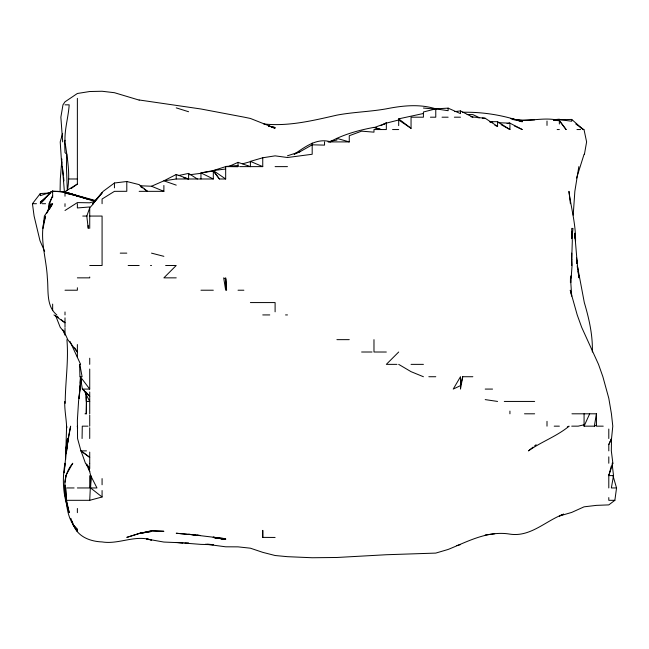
<?xml version="1.0" encoding="UTF-8"?>
<svg xmlns="http://www.w3.org/2000/svg" width="649" height="649" viewBox="0 0 649 649"><rect width="100%" height="100%" fill="white"/><g stroke="black" fill="none" stroke-linecap="round" stroke-linejoin="round"><path stroke-width="0.97" d="M65.89 448.978L66.612 426.158L66.66 428.064C66.433 419.059 64.502 410.436 64.738 401.439M80.281 383.381L80.387 376.728M570.406 282.607L570.479 277.853L571.72 296.147L570.26 290.217L577.212 314.927L581.666 327.291L598.516 364.365L602.88 376.728L608.794 398.267L611.431 413.802L612.786 426.158L611.545 438.521L608.794 444.597L608.794 450.877M82.074 438.521L82.277 426.158L87.988 426.158M83.851 389.968L89.724 401.439L86.39 401.439L86.471 396.693M571.72 259.576L572.313 240.779L571.72 231.871M60.081 191.341L60.308 178.986L61.906 159.021M84.995 413.802L86.268 413.802L86.552 401.439M66.888 500.314L89.724 500.314L90.909 475.595M570.82 277.853L570.869 275.955M61.971 161.869L61.833 166.623L60.219 141.904L62.645 133.353M80.371 383.381L80.581 376.728L79.089 398.591L80.971 379.576M86.349 396.693L86.268 413.802M67.423 190.392C70.49 174.224 67.277 157.942 65.005 141.904C64.421 129.346 68.396 117.291 69.175 104.83L65.005 104.83M573.213 215.111L574.844 191.341L578.835 166.623M64.227 472.748L66.263 450.877L70.627 426.158L68.153 438.521L66.247 453.732L68.177 438.521M65.005 482.239L65.8 475.595L72.777 463.24C60.568 477.575 64.819 496.282 69.216 512.669L66.498 500.314L65.606 487.951L66.344 500.314L65.005 491.033C66.677 504.216 66.782 519.857 77.369 529.357L77.369 530.184M89.724 500.314L102.08 496.996L90.584 487.951L91.16 477.494M65.225 485.103L65.2 489.857M65.508 480.349L65.8 475.595M48.578 209.408L48.975 203.705L52.65 195.86L49.835 202.829M570.812 282.607L572.069 265.498L571.72 259.202M64.292 472.748L64.575 468.943M64.713 467.037L65.005 463.24C62.231 478.199 62.921 493.491 67.78 507.916M571.931 238.167L573.002 228.416L571.72 228.416L571.72 238.167M66.133 448.978L67.528 438.521L65.622 450.877L65.679 459.435M49.405 206.552L49.795 203.705L47.531 212.255M80.971 379.576L78.553 401.439L77.369 420.317L77.555 438.521L80.947 450.877L89.724 457.375L81.003 450.877L85.449 463.24L89.724 468.318L89.724 463.386M563.502 514.162L559.357 516.02L571.72 512.41L584.076 506.828L596.439 505.368L608.794 504.89L614.871 500.314L616.55 487.951L612.956 475.595M584.076 413.802L584.076 426.158L594.33 426.158L596.439 413.802L571.947 413.802M584.433 154.267L586.607 141.904L584.076 129.865L575.793 124M612.169 464.189L613.524 475.595L611.358 487.951L616.55 487.951M462.721 376.728L460.49 389.084L460.49 376.728L453.221 389.084L460.49 385.628L462.721 376.728L472.845 376.728M65.005 140.257L64.584 141.904L65.005 152.572L66.766 154.267L66.441 166.623L67.309 190.392M613.524 475.595L608.794 475.595L611.309 466.087M576.596 178.037L584.076 154.267M608.794 475.595L612.867 463.24L611.326 450.877L611.504 438.521L608.794 444.597M93.432 203.705L89.724 207.85L86.796 216.06L88.248 228.416L88.175 225.568M49.21 209.002L51.23 203.705L46.671 213.416M584.076 426.158L589.665 413.802M49.275 209.473L52.65 203.705L44.375 216.06L42.996 228.416L45.592 216.06C38.283 236.358 46.436 257.264 47.345 277.853C48.667 290.379 45.876 305.947 56.812 314.927M44.643 251.35L40.003 240.779L34.089 216.06L32.45 203.705L40.287 193.54L50.744 192.98M51.222 191.341L40.287 203.705L45.097 198.894M92.401 203.705L103.167 191.341L114.443 183.002L126.798 181.509L139.162 184.624L147.461 191.341L144.143 189.094M398.697 352.009L386.333 364.365L396.961 364.365M50.468 193.272L40.287 202.269L47.555 195.998M533.089 447.104L528.44 450.877C541.363 441.718 556.745 436.396 569.116 426.158L567.34 426.945M534.646 445.847L536.163 444.719M71.179 188.543L77.369 184.056L77.369 98.348M65.005 210.487L77.369 202.593L89.724 202.788L95.427 201.149C81.174 198.505 68.113 190.473 53.356 191.341L52.65 191.341L65.005 191.853L95.427 201.206M330.779 141.904C316.866 137.483 305.006 147.072 294.167 154.267L299.822 151.825L312.185 144.816L324.541 145.116L324.541 141.904M65.387 191.341L77.369 184.056M381.036 125.646L386.333 122.726M383.689 124.511L386.333 123.132L398.697 120L411.052 128.34L411.052 117.193L423.416 117.193L423.416 111.993L435.771 108.845L448.135 108.14L460.49 113.632L460.49 110.93L454.787 111.604M329.773 141.904C343.54 134.375 358.686 130.23 373.978 127.374L381.093 129.549L373.978 127.374M594.33 426.158L596.439 425.119M178.134 175.619L188.591 173.413L188.591 178.986L176.236 174.467L163.881 180.828L151.517 186.239L140.111 185.768M563.502 514.203C545.566 520.863 530.501 537.283 509.927 534.127C487.764 530.42 467.864 541.461 448.135 549.452L435.771 553.094L386.333 554.733L336.904 557.483L312.185 557.742L287.466 556.68L275.103 555.512L262.748 552.348L250.392 548.194L238.029 546.856L225.674 546.807L205.709 544.146M228.513 166.623L238.029 162.355L250.392 166.623L250.392 161.366L262.748 157.772L275.103 155.857L287.466 157.512L312.185 154.267L312.185 143.031M299.822 151.825L287.466 155.792M373.978 127.658L386.333 123.132L386.333 129.549L373.978 129.549L373.978 132.161L361.615 131.155L349.259 135.73L349.259 141.904L328.11 141.904M52.65 191.617L40.287 195.673L40.287 193.54M238.029 162.355L238.029 166.623L225.674 166.623L213.31 170.549L200.955 172.91L200.955 178.986M242.783 163.767L250.392 161.642M456.685 545.647L460.49 544.6M398.697 125.638L398.697 118.856L423.416 113.494M584.076 424.771L578.21 426.158L571.72 426.158M508.021 123.578L509.927 123.156L522.283 129.549L514.341 125.89M328.264 141.725L336.904 140.046L336.904 138.375L349.259 141.904M559.357 119.473L557.459 119.773L571.72 119.424L583.264 129.549L583.938 129.549M225.674 169.016L213.31 170.549L213.31 178.986L176.236 178.986L163.881 180.828L176.236 185.135M507.072 123.578L509.927 123.156L498.513 122.726M189.549 174.768L200.955 173.332M485.209 534.963L494.716 533.778M553.654 119.749L559.357 119.181M516.58 119.943C530.89 121.598 545.241 116.723 559.357 120.592L566.09 129.549L559.357 120.592L553.654 120.114M89.724 206.966L77.369 207.956L77.369 203.705M238.029 165.503L225.674 166.46L238.029 166.623M534.646 119.862L522.283 120.284L512.775 119.351M489.963 121.704L497.564 121.679L509.927 129.549L509.927 124.47M430.401 117.193L435.771 117.193L435.771 108.845C419.66 103.799 402.607 105.6 386.333 108.837C369.962 111.75 353.251 112.05 336.904 115.133C312.915 120.6 288.489 126.628 263.697 123.951M442.026 117.193L448.135 117.193M454.357 117.193L460.49 117.193M470.947 116.779L485.209 118.28L497.564 126.368L497.564 121.679M392.556 129.549L398.697 129.549M557.15 129.549L559.357 129.549M576.961 129.549L580.579 129.549M239.676 166.623L262.748 166.623L262.748 157.772M275.103 166.623L287.466 166.623M68.729 178.986L77.369 178.986M213.31 178.986L200.955 172.91L213.31 171.036L219.411 178.986L225.674 178.986L225.674 166.623M139.162 191.341L163.881 191.341L163.881 185.476M32.45 203.705L36.458 203.705M42.217 203.705L45.576 203.705M82.748 216.06L87.063 216.06M89.724 216.06L102.08 216.06L102.08 265.498L89.724 265.498M120.243 253.134L126.798 253.134M128.153 265.498L139.162 265.498M150.536 265.498L151.517 265.498M165.633 265.498L176.212 265.498L163.881 277.853L176.236 277.853M77.369 277.853L89.724 277.853L89.724 276.993M65.005 290.217L77.369 290.217L77.369 287.742M200.955 290.217L213.31 290.217M238.029 290.217L243.878 290.217M250.392 302.572L275.103 302.572L275.103 311.82M262.748 314.927L269.773 314.927M285.552 314.927L287.466 314.927M336.904 339.646L349.259 339.646M361.615 352.009L372.015 352.009M411.052 364.365L423.416 364.365M428.835 376.728L435.771 376.728M89.724 389.084L80.338 376.728L82.366 389.084L89.724 389.084L89.724 369.046M485.209 389.084L492.55 389.084M504.289 401.439L534.646 401.439M524.497 413.802L534.646 413.802M554.205 426.158L559.357 426.158M603.229 426.158L596.439 426.158L596.439 413.802M80.947 450.877L86.479 450.877M612.056 463.24L612.867 463.24M66.733 487.951L74.1 487.951M77.369 487.951L89.724 487.951L89.724 475.725M90.584 487.951L96.961 487.951L90.682 475.595L88.978 468.7M614.871 500.314L608.794 500.314L608.794 497.58M262.748 537.388L262.748 530.395L262.748 537.388L275.103 537.453M386.333 352.026L373.978 352.009L373.978 339.646M467.142 114.557L472.845 114.605L478.394 117.193M182.888 542.856L163.881 542.053L146.763 539.043M184.795 542.88L188.591 542.937M557.459 120.584L559.357 120.617L553.654 120.122M462.388 112.261C482.767 111.839 503.032 115.133 522.283 121.769L510.877 118.613M189.549 534.452L195.252 534.63M182.888 542.718L176.236 542.467L200.955 544.381L213.31 544.722L207.607 544.146M52.65 191.341L65.005 191.844L77.369 196.249L89.724 199.6L65.005 192.242L95.427 200.492M489.963 122.093L492.81 122.312M477.599 117.615L479.506 117.777M482.353 118.029L485.209 118.28M423.416 108.034L435.771 109.154M188.591 534.427L176.236 533.235L200.006 535.466L197.15 535.149M195.252 534.946L188.591 534.249L225.674 538.702L213.31 537.494L225.674 539.416L213.31 537.388L225.674 539.506L216.928 537.778M247.537 166.274L250.392 166.623M485.209 399.606L497.564 401.439M435.771 108.845L448.135 110.703L448.135 108.14M512.775 119.513L514.681 119.814M516.58 120.114L522.283 121.006L510.877 118.556M139.162 99.978L200.955 108.991L244.316 117.193L250.392 118.451L275.103 128.234L271.306 127.107M146.763 539.019L151.517 540.041C134.943 534.557 118.783 544.681 102.08 541.923C90.479 541.509 77.758 536.861 73.54 525.033L77.369 531.369L73.069 525.033L70.895 518.373M268.451 126.076L275.103 127.537L268.451 125.947M213.31 537.023L214.989 537.388M65.005 192.996L77.369 195.868L65.005 192.996L65.005 196.233M183.845 177.842L188.591 178.986M151.517 253.134L163.881 256.331M139.162 100.116L114.443 92.702L102.08 91.258L89.724 91.517L77.369 93.488L65.005 101.82L62.969 104.83L60.868 117.193L62.669 141.904M176.236 107.864L188.591 111.733M494.919 125.371L497.564 126.368M423.416 376.728L411.052 371.674L398.697 364.365M151.517 186.239L163.881 191.341M250.392 161.366L262.748 166.623M460.49 110.93L472.845 117.193M501.093 124.649L509.927 129.549M188.591 173.413L197.337 178.986M140.817 186.855L142.48 187.975M225.674 178.986L213.31 170.549L219.411 178.986M53.948 314.927L65.005 322.78L61.29 319.762M580.19 127.326L583.264 129.549M398.697 118.856L411.052 128.34M56.828 316.136L58.321 317.345M82.366 389.084L89.724 396.377L85.928 392.004M73.378 525.033L77.369 529.357M86.982 464.692L89.724 468.318M74.651 347.888L77.369 352.009L67.764 339.646L63.683 330.609M79.608 364.365L79.932 376.728L82.115 376.728L79.795 364.365L80.598 364.365L70.011 341.415M86.276 464.067L89.724 471.58L89.1 468.797M55.692 315.812L60.219 327.291L65.005 333.091L65.005 328.289M62.953 329.903L65.005 335.144M72.201 521.228L73.086 524.084M66.263 500.314L65.005 494.319L65.995 500.314L65.557 494.611M577.326 265.498L584.311 302.572C589.065 318.651 592.845 335.135 592.342 352.009M577.221 266.447L577.675 269.303M577.975 271.201L579.03 277.853L577.423 265.498L574.714 233.169L575.549 240.779C575.785 223.905 571.104 207.875 568.946 191.341L570.406 203.705M77.612 428.064L77.369 426.158L77.369 426.774M63.318 175.181L62.345 166.623L64.373 191.341M63.537 177.08L63.959 180.876M65.208 403.345C65.241 382.115 68.762 360.941 66.912 339.646M576.596 257.888L577.148 263.591M85.481 391.939L86.39 401.439M576.645 259.795L576.929 263.591M571.388 275.955L571.428 277.853M608.794 429.046L608.794 438.521M608.794 456.855L608.794 463.24M608.794 474.906L608.794 487.951M571.72 119.424L571.72 121.225L559.357 119.619L559.357 124.008M571.72 253.134L571.72 265.498M547.002 121.055L547.002 125.427M547.002 421.339L547.002 426.158M509.927 411.077L509.927 413.802M176.236 174.467L176.236 178.986M126.798 181.509L126.798 191.309L114.443 191.341L102.08 199.024L102.08 203.705M114.443 183.002L114.443 187.869M102.08 478.613L102.08 484.762M102.08 490.539L102.08 496.996M89.724 207.85L89.724 228.416M89.724 358.224L89.724 364.365M89.724 391.98L89.724 413.802M89.724 415.06L89.724 426.158M89.724 427.748L89.724 438.521M89.724 452.102L89.724 463.24M77.369 344.546L77.369 357.104M77.369 508.483L77.369 512.669M65.005 203.705L65.005 206.455M65.005 311.966L65.005 314.927M65.005 317.848L65.005 327.291M52.65 190.579L52.65 197.474M52.65 304.105L52.65 310.652M102.08 192.883L93.075 203.705L102.08 192.883M139.162 533.486L126.798 537.388L139.162 533.494L151.517 530.752L163.881 531.288L151.517 530.939L139.162 533.486L151.517 531.442L139.162 533.486M225.674 279.192L223.678 277.853L225.674 290.217L225.674 277.853L226.582 290.217L225.674 279.192M574.9 237.923L574.633 236.025L574.909 237.923"/></g></svg>
